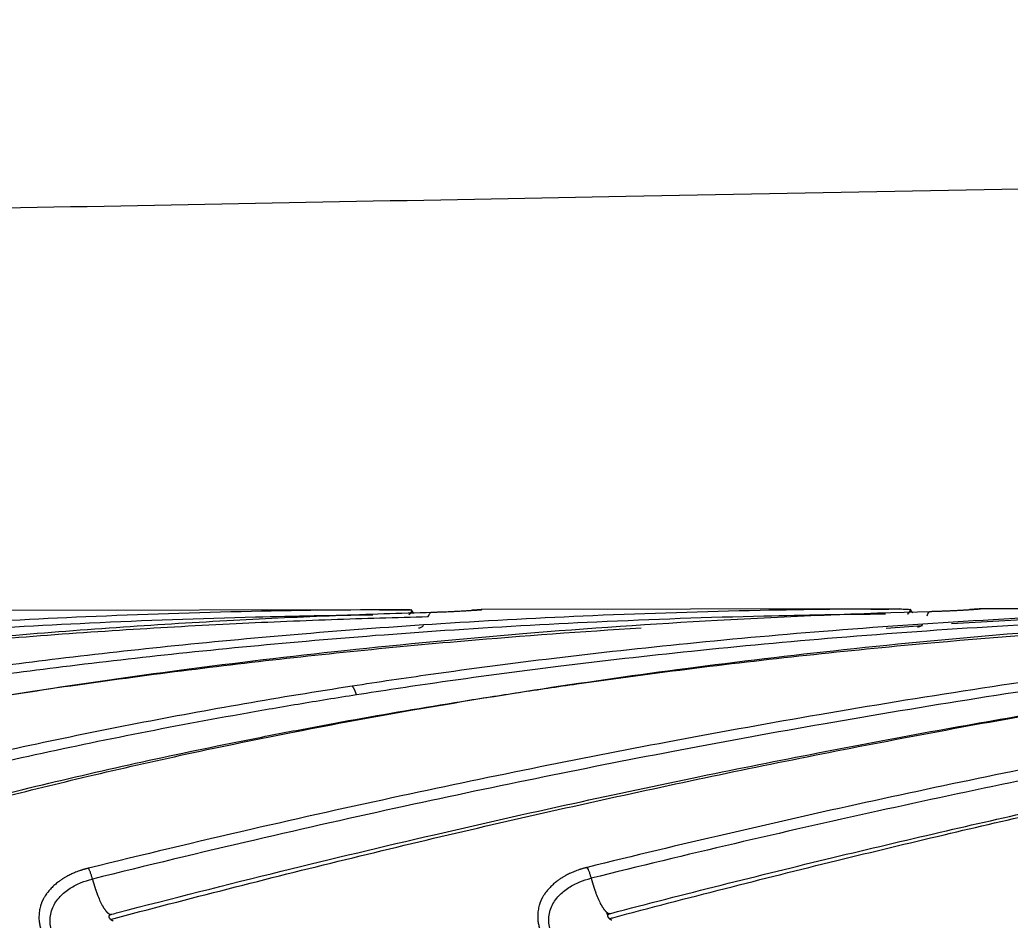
# Model space of a CAD drawing. Extents: x 16539 to 19738, y -91 to 2224.
# Drawn here: x 17720.16 to 17740.02, y 1941.59 to 1959.64 of the extents above; entities that cross this region are included whole.
import ezdxf

# ---------------------------------------------------------------- set-up
doc = ezdxf.new("R2010")
doc.units = 0
doc.header["$LTSCALE"] = 10
doc.header["$MEASUREMENT"] = 0
doc.header["$PDMODE"] = 3
doc.header["$PDSIZE"] = -10
doc.layers.get('0').update_dxf_attribs({"linetype": 'CONTINUOUS'})
doc.layers.get('DEFPOINTS').update_dxf_attribs({"linetype": 'CONTINUOUS'})
doc.layers.add('1', color=7, linetype='CONTINUOUS')
doc.styles.add('Daelim Dimension', font='NanumGothic.ttf')
doc.dimstyles.new('DEFAULT', dxfattribs={"dimscale": 2, "dimtxt": 2, "dimasz": 2, "dimexe": 0, "dimexo": 2, "dimgap": 1, "dimtad": 1, "dimdec": 1, "dimzin": 9, "dimdsep": 46, "dimtxsty": 'Daelim Dimension', "dimcen": 0.5, "dimclrd": 5, "dimclre": 5, "dimclrt": 256, "dimadec": 1, "dimazin": 0, "dimtfac": 1, "dimtdec": 1, "dimtix": 1, "dimtmove": 0, "dimatfit": 3, "dimfxl": 1, "dimtolj": 1, "dimtzin": 1, "dimlwd": 9, "dimlwe": 9, "dimarcsym": 0})

# ---------------------------------------------------------------- blocks, each defined once
blk = doc.blocks.new('*D22')
at = {"color": 5, "lineweight": 9, "ltscale": 0.5, "transparency": 16777216}
for p, q in [((17622.78, 2064.783), (18054.86, 2064.783)), ((18052.86, 1462.432), (18052.86, 2056.783)), ((17517.576, 1454.432), (18054.86, 1454.432))]:
    blk.add_line(p, q, dxfattribs=at)
at = {"color": 5, "ltscale": 0.5, "transparency": 16777216}
for points in [[(18051.527, 2056.783), (18054.193, 2056.783), (18052.86, 2064.783)], [(18051.527, 1462.432), (18054.193, 1462.432), (18052.86, 1454.432)]]:
    blk.add_solid(points, dxfattribs=at)
at = {"layer": 'DEFPOINTS', "color": 0, "ltscale": 0.5, "transparency": 16777216}
for p in [(17618.78, 2064.783), (18052.86, 2064.783), (17513.576, 1454.432)]:
    blk.add_point(p, dxfattribs=at)
at = {"color": 7, "ltscale": 0.5, "transparency": 16777216, "insert": (18039.973, 1759.608), "char_height": 20, "attachment_point": 5, "rotation": 90, "style": 'Daelim Dimension'}
blk.add_mtext('\\A1;610', dxfattribs=at)
blk = doc.blocks.new('*D27')
at = {"color": 5, "lineweight": 9, "ltscale": 0.5, "transparency": 16777216}
for p, q in [((17546.676, 2064.9), (17895.751, 2064.9)), ((17893.751, 1615.973), (17893.751, 2056.9)), ((17517.701, 1607.973), (17895.751, 1607.973))]:
    blk.add_line(p, q, dxfattribs=at)
at = {"color": 5, "ltscale": 0.5, "transparency": 16777216}
for points in [[(17892.418, 2056.9), (17895.085, 2056.9), (17893.751, 2064.9)], [(17892.418, 1615.973), (17895.085, 1615.973), (17893.751, 1607.973)]]:
    blk.add_solid(points, dxfattribs=at)
at = {"layer": 'DEFPOINTS', "color": 0, "ltscale": 0.5, "transparency": 16777216}
for p in [(17542.676, 2064.9), (17893.751, 2064.9), (17513.701, 1607.973)]:
    blk.add_point(p, dxfattribs=at)
at = {"color": 7, "ltscale": 0.5, "transparency": 16777216, "insert": (17880.979, 1836.436), "char_height": 20, "attachment_point": 5, "rotation": 90, "style": 'Daelim Dimension'}
blk.add_mtext('\\A1;457', dxfattribs=at)

msp = doc.modelspace()

# ---------------------------------------------------------------- linework, layer by layer
at = {"layer": '1', "color": 7, "linetype": 'Continuous', "lineweight": 18}
for p, q in [((17727.804, 1947.814), (17719.413, 1947.801)), ((17737.804, 1947.83), (17729.413, 1947.817)), ((17747.804, 1947.846), (17739.413, 1947.833))]:
    msp.add_line(p, q, dxfattribs=at)
for centre, major_axis, ratio, start_param, end_param in [((17728.155, 1948.203), (-0.011, 0.75), 0.350227, 3.105848, 3.498547), ((17738.155, 1948.219), (-0.011, 0.75), 0.350227, 3.105848, 3.498547), ((17721.813, 1942.435), (0.186, -0.727), 0.256177, 5.105774, 5.498474), ((17731.813, 1942.451), (0.186, -0.727), 0.256177, 5.105774, 5.498474)]:
    msp.add_ellipse(centre, major_axis=major_axis, ratio=ratio, start_param=start_param, end_param=end_param, dxfattribs=at)
for points, knots in [([(17623.617, 1954.064), (17623.836, 1954.068), (17626.13, 1954.111), (17630.46, 1954.193), (17636.797, 1954.312), (17645.208, 1954.47), (17656.423, 1954.681), (17669.132, 1954.92), (17680.59, 1955.135), (17690.283, 1955.317), (17700.402, 1955.507), (17710.85, 1955.704), (17721.531, 1955.904), (17732.563, 1956.111), (17744.161, 1956.329), (17755.571, 1956.544), (17766.626, 1956.751), (17777.104, 1956.948), (17787.538, 1957.144), (17797.639, 1957.334), (17806.593, 1957.502), (17814.313, 1957.648), (17820.763, 1957.769), (17825.69, 1957.862), (17829.104, 1957.927), (17831.074, 1957.964), (17831.55, 1957.973), (17831.546, 1957.973)], [0, 0, 0, 0, 0.003934, 0.041175, 0.074983, 0.107244, 0.171067, 0.235526, 0.272459, 0.309635, 0.347074, 0.384781, 0.422744, 0.461008, 0.501856, 0.546437, 0.58477, 0.625473, 0.66858, 0.71415, 0.762209, 0.804197, 0.84801, 0.89369, 0.929062, 0.965277, 1, 1, 1, 1]), ([(17704.064, 1945.009), (17704.607, 1945.123), (17705.821, 1945.37), (17707.663, 1945.712), (17709.572, 1946.036), (17711.437, 1946.324), (17713.358, 1946.592), (17715.419, 1946.848), (17717.629, 1947.089), (17719.924, 1947.301), (17722.206, 1947.475), (17724.391, 1947.608), (17726.455, 1947.704), (17727.783, 1947.749), (17728.43, 1947.766)], [0, 0, 0, 0, 0.067658, 0.151008, 0.228407, 0.303878, 0.381348, 0.465366, 0.557482, 0.653032, 0.747133, 0.837395, 0.920793, 1, 1, 1, 1]), ([(17704.074, 1942.38), (17704.494, 1942.518), (17705.648, 1942.885), (17707.637, 1943.47), (17710.076, 1944.118), (17712.623, 1944.723), (17715.177, 1945.263), (17717.765, 1945.751), (17720.505, 1946.206), (17723.494, 1946.633), (17726.771, 1947.024), (17730.353, 1947.362), (17734.273, 1947.631), (17737.003, 1947.744), (17738.43, 1947.782)], [0, 0, 0, 0, 0.037831, 0.103553, 0.177456, 0.254095, 0.328097, 0.401632, 0.480307, 0.566932, 0.661377, 0.764436, 0.876831, 1, 1, 1, 1]), ([(17712.593, 1941.894), (17712.617, 1941.903), (17713.032, 1942.048), (17713.875, 1942.334), (17715.162, 1942.748), (17716.566, 1943.173), (17718.096, 1943.607), (17719.763, 1944.048), (17721.581, 1944.494), (17723.566, 1944.942), (17725.737, 1945.388), (17728.117, 1945.827), (17730.729, 1946.255), (17733.606, 1946.662), (17736.782, 1947.04), (17740.304, 1947.374), (17744.224, 1947.645), (17746.978, 1947.759), (17748.43, 1947.798)], [0, 0, 0, 0, 0.002072, 0.035968, 0.072811, 0.112793, 0.156152, 0.203178, 0.254251, 0.309821, 0.370386, 0.436502, 0.508863, 0.588303, 0.675808, 0.772484, 0.880035, 1, 1, 1, 1]), ([(17727.988, 1947.815), (17726.927, 1947.814), (17724.758, 1947.791), (17721.589, 1947.687), (17718.571, 1947.524), (17715.835, 1947.321), (17714.072, 1947.157), (17713.219, 1947.069), (17713.193, 1947.066)], [0, 0, 0, 0, 0.214685, 0.43908, 0.641669, 0.826427, 0.99458, 1, 1, 1, 1]), ([(17737.804, 1947.83), (17736.87, 1947.829), (17734.817, 1947.806), (17731.75, 1947.71), (17728.69, 1947.548), (17725.896, 1947.342), (17723.341, 1947.105), (17721.013, 1946.846), (17719.009, 1946.588), (17717.783, 1946.411), (17717.256, 1946.332)], [0, 0, 0, 0, 0.135905, 0.298613, 0.446389, 0.581739, 0.706132, 0.819759, 0.92249, 1, 1, 1, 1]), ([(17747.988, 1947.846), (17747.476, 1947.846), (17745.858, 1947.837), (17743.087, 1947.778), (17739.755, 1947.63), (17736.558, 1947.414), (17733.623, 1947.151), (17730.936, 1946.855), (17728.697, 1946.562), (17727.35, 1946.363), (17726.826, 1946.282)], [0, 0, 0, 0, 0.072336, 0.228455, 0.391459, 0.543336, 0.68104, 0.807743, 0.925103, 1, 1, 1, 1]), ([(17727.935, 1947.814), (17727.94, 1947.814), (17727.946, 1947.814), (17727.956, 1947.814), (17727.96, 1947.814), (17727.969, 1947.814), (17727.974, 1947.814), (17727.981, 1947.814), (17727.985, 1947.814), (17727.988, 1947.815)], [0, 0, 0, 0, 0.25, 0.25, 0.5, 0.5, 0.75, 0.75, 1, 1, 1, 1]), ([(17727.988, 1947.815), (17727.989, 1947.815), (17727.992, 1947.814), (17727.995, 1947.814), (17727.998, 1947.814), (17728, 1947.813), (17728.003, 1947.813), (17728.005, 1947.812), (17728.007, 1947.811), (17728.009, 1947.81), (17728.011, 1947.809), (17728.012, 1947.808), (17728.014, 1947.806), (17728.015, 1947.805), (17728.015, 1947.803), (17728.016, 1947.802), (17728.017, 1947.8), (17728.017, 1947.798), (17728.017, 1947.796), (17728.017, 1947.793), (17728.016, 1947.791), (17728.016, 1947.788), (17728.015, 1947.785), (17728.012, 1947.779), (17728.009, 1947.773), (17728.005, 1947.766), (17728, 1947.759), (17727.996, 1947.752), (17727.992, 1947.747), (17727.989, 1947.743), (17727.986, 1947.738), (17727.983, 1947.734), (17727.979, 1947.73), (17727.975, 1947.725), (17727.971, 1947.721), (17727.966, 1947.716), (17727.962, 1947.713), (17727.96, 1947.712)], [0, 0, 0, 0, 0.021583, 0.043291, 0.065004, 0.086609, 0.108035, 0.129338, 0.150603, 0.171913, 0.19333, 0.214877, 0.236571, 0.258432, 0.280482, 0.302744, 0.325246, 0.348009, 0.371069, 0.394488, 0.418332, 0.442665, 0.467535, 0.525106, 0.580019, 0.632687, 0.683964, 0.733715, 0.7616, 0.789821, 0.818249, 0.846792, 0.875627, 0.905045, 0.935357, 0.966892, 1, 1, 1, 1]), ([(17728.43, 1947.766), (17728.435, 1947.766), (17728.446, 1947.767), (17728.463, 1947.767), (17728.481, 1947.768), (17728.5, 1947.768), (17728.52, 1947.769), (17728.542, 1947.77), (17728.564, 1947.77), (17728.587, 1947.771), (17728.638, 1947.773), (17728.704, 1947.775), (17728.776, 1947.778), (17728.826, 1947.781), (17728.863, 1947.782), (17728.893, 1947.784), (17728.917, 1947.785), (17728.935, 1947.786), (17728.956, 1947.787), (17728.99, 1947.789), (17729.043, 1947.792), (17729.096, 1947.795), (17729.143, 1947.798), (17729.178, 1947.8), (17729.21, 1947.802), (17729.24, 1947.804), (17729.268, 1947.806), (17729.293, 1947.807), (17729.316, 1947.809), (17729.332, 1947.81), (17729.344, 1947.811), (17729.352, 1947.811), (17729.362, 1947.812), (17729.372, 1947.813), (17729.383, 1947.814), (17729.394, 1947.815), (17729.404, 1947.815), (17729.412, 1947.816), (17729.418, 1947.816), (17729.422, 1947.817), (17729.425, 1947.817), (17729.424, 1947.817), (17729.419, 1947.816), (17729.406, 1947.815), (17729.389, 1947.814), (17729.375, 1947.813), (17729.367, 1947.813), (17729.357, 1947.812), (17729.345, 1947.811), (17729.331, 1947.81), (17729.309, 1947.809), (17729.281, 1947.807), (17729.246, 1947.804), (17729.222, 1947.803), (17729.21, 1947.802)], [0, 0, 0, 0, 0.006267, 0.013013, 0.020238, 0.027942, 0.036124, 0.044784, 0.053923, 0.063542, 0.07364, 0.118626, 0.149648, 0.170068, 0.187657, 0.202406, 0.214311, 0.223371, 0.229583, 0.246827, 0.276151, 0.31754, 0.341224, 0.364572, 0.387593, 0.410293, 0.431553, 0.452829, 0.474119, 0.495424, 0.502751, 0.512454, 0.524533, 0.538987, 0.555815, 0.575013, 0.596647, 0.617768, 0.638379, 0.658481, 0.687094, 0.715694, 0.744284, 0.786683, 0.829068, 0.838353, 0.849536, 0.862616, 0.877594, 0.894471, 0.913248, 0.946014, 0.974939, 1, 1, 1, 1]), ([(17738.014, 1947.822), (17738.014, 1947.821), (17738.015, 1947.82), (17738.016, 1947.818), (17738.016, 1947.816), (17738.017, 1947.814), (17738.017, 1947.812), (17738.016, 1947.809), (17738.016, 1947.806), (17738.015, 1947.804), (17738.014, 1947.801), (17738.013, 1947.798), (17738.012, 1947.794), (17738.01, 1947.791), (17738.008, 1947.787), (17738.006, 1947.784), (17738.003, 1947.779), (17737.998, 1947.772), (17737.993, 1947.764), (17737.987, 1947.756), (17737.982, 1947.749), (17737.976, 1947.743), (17737.97, 1947.737), (17737.964, 1947.732), (17737.96, 1947.729), (17737.958, 1947.727)], [0, 0, 0, 0, 0.031132, 0.06264, 0.094549, 0.126885, 0.15967, 0.192925, 0.226671, 0.260928, 0.295715, 0.331047, 0.366943, 0.403416, 0.440483, 0.478157, 0.51645, 0.594814, 0.667841, 0.735606, 0.798213, 0.85579, 0.908488, 0.956487, 1, 1, 1, 1]), ([(17737.96, 1947.727), (17737.962, 1947.729), (17737.965, 1947.732), (17737.969, 1947.736), (17737.974, 1947.74), (17737.978, 1947.745), (17737.982, 1947.75), (17737.986, 1947.754), (17737.989, 1947.759), (17737.993, 1947.764), (17737.996, 1947.768), (17738, 1947.773), (17738.003, 1947.778), (17738.006, 1947.783), (17738.009, 1947.789), (17738.012, 1947.795), (17738.015, 1947.801), (17738.016, 1947.806), (17738.017, 1947.811), (17738.017, 1947.815), (17738.016, 1947.818), (17738.015, 1947.821), (17738.014, 1947.822)], [0, 0, 0, 0, 0.038528, 0.077633, 0.117344, 0.157689, 0.198697, 0.240391, 0.282796, 0.325933, 0.369821, 0.414479, 0.459919, 0.506155, 0.57394, 0.639803, 0.703828, 0.766108, 0.826746, 0.885855, 0.943561, 1, 1, 1, 1]), ([(17738.43, 1947.782), (17738.435, 1947.782), (17738.446, 1947.783), (17738.463, 1947.783), (17738.481, 1947.784), (17738.501, 1947.784), (17738.521, 1947.785), (17738.542, 1947.785), (17738.564, 1947.786), (17738.587, 1947.787), (17738.639, 1947.789), (17738.705, 1947.791), (17738.777, 1947.794), (17738.827, 1947.797), (17738.864, 1947.798), (17738.894, 1947.8), (17738.918, 1947.801), (17738.936, 1947.802), (17738.957, 1947.803), (17738.991, 1947.805), (17739.044, 1947.808), (17739.097, 1947.811), (17739.144, 1947.814), (17739.179, 1947.816), (17739.211, 1947.818), (17739.241, 1947.82), (17739.269, 1947.822), (17739.294, 1947.823), (17739.316, 1947.825), (17739.333, 1947.826), (17739.344, 1947.827), (17739.353, 1947.827), (17739.362, 1947.828), (17739.373, 1947.829), (17739.384, 1947.83), (17739.394, 1947.83), (17739.404, 1947.831), (17739.412, 1947.832), (17739.418, 1947.832), (17739.422, 1947.833), (17739.425, 1947.833), (17739.424, 1947.833), (17739.419, 1947.832), (17739.406, 1947.831), (17739.389, 1947.83), (17739.375, 1947.829), (17739.367, 1947.829), (17739.357, 1947.828), (17739.345, 1947.827), (17739.33, 1947.826), (17739.309, 1947.824), (17739.28, 1947.822), (17739.245, 1947.82), (17739.221, 1947.819), (17739.21, 1947.818)], [0, 0, 0, 0, 0.006307, 0.013088, 0.020343, 0.028072, 0.036274, 0.04495, 0.0541, 0.063724, 0.073823, 0.119084, 0.149999, 0.170561, 0.188245, 0.203043, 0.214953, 0.22397, 0.230095, 0.247146, 0.276498, 0.318136, 0.341762, 0.365099, 0.388155, 0.410938, 0.432241, 0.453563, 0.474901, 0.496256, 0.503386, 0.512982, 0.525043, 0.539569, 0.556557, 0.576006, 0.597327, 0.618309, 0.638954, 0.659266, 0.687735, 0.716191, 0.744637, 0.786856, 0.829054, 0.838481, 0.849741, 0.862835, 0.877762, 0.894524, 0.913122, 0.946183, 0.975148, 1, 1, 1, 1]), ([(17738.841, 1947.537), (17739.474, 1947.578), (17740.107, 1947.615), (17741.539, 1947.689), (17742.338, 1947.724), (17744.735, 1947.809), (17746.335, 1947.84), (17747.935, 1947.846)], [0, 0, 0, 0, 0.209069, 0.209069, 0.472713, 0.472713, 1, 1, 1, 1]), ([(17704.063, 1945.041), (17704.578, 1945.146), (17705.764, 1945.381), (17707.578, 1945.71), (17709.488, 1946.025), (17711.354, 1946.305), (17713.277, 1946.565), (17715.338, 1946.812), (17717.549, 1947.043), (17719.844, 1947.246), (17722.127, 1947.411), (17724.312, 1947.535), (17726.377, 1947.623), (17727.704, 1947.662), (17728.351, 1947.677)], [0, 0, 0, 0, 0.064289, 0.14794, 0.225618, 0.301363, 0.379112, 0.463434, 0.555883, 0.651778, 0.746219, 0.836807, 0.920506, 1, 1, 1, 1]), ([(17727.237, 1947.706), (17726.453, 1947.699), (17724.56, 1947.665), (17721.668, 1947.561), (17718.651, 1947.387), (17715.915, 1947.174), (17714.154, 1947.005), (17713.301, 1946.914), (17713.274, 1946.911)], [0, 0, 0, 0, 0.168078, 0.40579, 0.620402, 0.816125, 0.994258, 1, 1, 1, 1]), ([(17737.518, 1947.725), (17736.705, 1947.718), (17734.774, 1947.687), (17731.829, 1947.584), (17728.77, 1947.411), (17725.977, 1947.196), (17723.423, 1946.95), (17721.096, 1946.684), (17719.093, 1946.42), (17717.867, 1946.239), (17717.341, 1946.158)], [0, 0, 0, 0, 0.120329, 0.28597, 0.436409, 0.574199, 0.700835, 0.81651, 0.921092, 1, 1, 1, 1]), ([(17753.747, 1947.747), (17753.267, 1947.724), (17752.078, 1947.658), (17750.111, 1947.517), (17747.761, 1947.306), (17745.161, 1947.025), (17742.302, 1946.663), (17739.28, 1946.223), (17736.262, 1945.73), (17733.369, 1945.209), (17730.574, 1944.665), (17727.732, 1944.072), (17724.714, 1943.399), (17722.623, 1942.9), (17721.538, 1942.633)], [0, 0, 0, 0, 0.045754, 0.113175, 0.186286, 0.267334, 0.357136, 0.453469, 0.548754, 0.637391, 0.721464, 0.807217, 0.899927, 1, 1, 1, 1]), ([(17753.85, 1947.624), (17753.367, 1947.598), (17752.174, 1947.527), (17750.203, 1947.377), (17747.85, 1947.157), (17745.248, 1946.867), (17742.387, 1946.495), (17739.363, 1946.046), (17736.343, 1945.544), (17733.449, 1945.016), (17730.654, 1944.465), (17727.811, 1943.866), (17724.792, 1943.186), (17722.702, 1942.684), (17721.617, 1942.415)], [0, 0, 0, 0, 0.045988, 0.113392, 0.186486, 0.267514, 0.357294, 0.453603, 0.548864, 0.63748, 0.721532, 0.807264, 0.899951, 1, 1, 1, 1]), ([(17747.507, 1947.74), (17747.181, 1947.738), (17745.75, 1947.721), (17743.166, 1947.657), (17739.835, 1947.497), (17736.639, 1947.27), (17733.705, 1946.998), (17731.019, 1946.692), (17728.781, 1946.393), (17727.435, 1946.19), (17726.911, 1946.107)], [0, 0, 0, 0, 0.047202, 0.207551, 0.374972, 0.530963, 0.672398, 0.802534, 0.923073, 1, 1, 1, 1]), ([(17704.073, 1942.471), (17705.264, 1942.854), (17706.5, 1943.219), (17709.048, 1943.912), (17710.36, 1944.239), (17712.376, 1944.699), (17713.056, 1944.848), (17714.43, 1945.133), (17715.123, 1945.271), (17716.522, 1945.535), (17717.227, 1945.662), (17718.65, 1945.904), (17719.369, 1946.02), (17720.819, 1946.241), (17721.552, 1946.346), (17723.029, 1946.546), (17723.774, 1946.64), (17726.023, 1946.906), (17727.542, 1947.061), (17730.251, 1947.293), (17731.434, 1947.379), (17732.621, 1947.452)], [0, 0, 0, 0, 0.14776, 0.14776, 0.295519, 0.295519, 0.369399, 0.369399, 0.443279, 0.443279, 0.517159, 0.517159, 0.591038, 0.591038, 0.664918, 0.664918, 0.738798, 0.738798, 0.886558, 0.886558, 1, 1, 1, 1]), ([(17712.335, 1941.906), (17712.943, 1942.118), (17713.565, 1942.325), (17714.833, 1942.73), (17715.479, 1942.927), (17717.454, 1943.505), (17718.817, 1943.869), (17720.919, 1944.382), (17721.629, 1944.547), (17723.067, 1944.866), (17723.794, 1945.02), (17724.896, 1945.241), (17725.266, 1945.313), (17726.007, 1945.454), (17726.38, 1945.523), (17727.502, 1945.726), (17728.257, 1945.855), (17729.402, 1946.039), (17729.785, 1946.099), (17730.556, 1946.216), (17730.943, 1946.273), (17732.111, 1946.44), (17732.897, 1946.545), (17735.273, 1946.841), (17736.882, 1947.013), (17739.85, 1947.278), (17741.205, 1947.381), (17742.565, 1947.464)], [0, 0, 0, 0, 0.073227, 0.073227, 0.146453, 0.146453, 0.292906, 0.292906, 0.366133, 0.366133, 0.439359, 0.439359, 0.475973, 0.475973, 0.512586, 0.512586, 0.585812, 0.585812, 0.622426, 0.622426, 0.659039, 0.659039, 0.732265, 0.732265, 0.878719, 0.878719, 1, 1, 1, 1]), ([(17721.981, 1941.606), (17723.551, 1942.023), (17725.122, 1942.424), (17728.261, 1943.191), (17729.829, 1943.557), (17732.963, 1944.254), (17734.528, 1944.585), (17737.654, 1945.208), (17739.214, 1945.5), (17740.771, 1945.771)], [0, 0, 0, 0, 0.25, 0.25, 0.5, 0.5, 0.75, 0.75, 1, 1, 1, 1]), ([(17722.009, 1941.712), (17722.048, 1941.722), (17723.179, 1942.017), (17725.333, 1942.563), (17728.376, 1943.289), (17731.174, 1943.92), (17733.739, 1944.464), (17736.128, 1944.942), (17738.413, 1945.373), (17739.921, 1945.639), (17740.676, 1945.767), (17740.687, 1945.769)], [0, 0, 0, 0, 0.006212, 0.181129, 0.344766, 0.493873, 0.629957, 0.756574, 0.878127, 0.998092, 1, 1, 1, 1]), ([(17731.981, 1941.622), (17732.003, 1941.628), (17732.777, 1941.833), (17734.298, 1942.229), (17736.512, 1942.783), (17738.652, 1943.297), (17740.692, 1943.767), (17742.189, 1944.098), (17743.01, 1944.274), (17743.184, 1944.311)], [0, 0, 0, 0, 0.006101, 0.206846, 0.40683, 0.598535, 0.779753, 0.953338, 1, 1, 1, 1]), ([(17732.008, 1941.727), (17732.746, 1941.92), (17734.232, 1942.301), (17736.433, 1942.842), (17738.572, 1943.348), (17740.612, 1943.809), (17742.109, 1944.133), (17742.93, 1944.306), (17743.103, 1944.343)], [0, 0, 0, 0, 0.199199, 0.401111, 0.594664, 0.777629, 0.952888, 1, 1, 1, 1]), ([(17721.538, 1942.633), (17721.533, 1942.632), (17721.522, 1942.629), (17721.505, 1942.625), (17721.487, 1942.62), (17721.468, 1942.615), (17721.448, 1942.609), (17721.427, 1942.603), (17721.405, 1942.596), (17721.382, 1942.588), (17721.33, 1942.57), (17721.264, 1942.544), (17721.193, 1942.513), (17721.143, 1942.488), (17721.106, 1942.469), (17721.076, 1942.452), (17721.052, 1942.438), (17721.034, 1942.427), (17721.013, 1942.414), (17720.979, 1942.392), (17720.926, 1942.353), (17720.873, 1942.309), (17720.826, 1942.266), (17720.791, 1942.231), (17720.758, 1942.195), (17720.726, 1942.157), (17720.697, 1942.119), (17720.672, 1942.084), (17720.655, 1942.056), (17720.643, 1942.035), (17720.636, 1942.023), (17720.631, 1942.014), (17720.627, 1942.006), (17720.622, 1941.995), (17720.616, 1941.984), (17720.61, 1941.971), (17720.604, 1941.957), (17720.599, 1941.943), (17720.593, 1941.927), (17720.587, 1941.91), (17720.581, 1941.892), (17720.572, 1941.862), (17720.562, 1941.821), (17720.553, 1941.77), (17720.547, 1941.717), (17720.544, 1941.664), (17720.545, 1941.61), (17720.55, 1941.547), (17720.562, 1941.476), (17720.58, 1941.417), (17720.594, 1941.378), (17720.602, 1941.357), (17720.612, 1941.333), (17720.624, 1941.305), (17720.638, 1941.274), (17720.66, 1941.233), (17720.688, 1941.185), (17720.723, 1941.134), (17720.757, 1941.09), (17720.793, 1941.049), (17720.83, 1941.01), (17720.87, 1940.972), (17720.905, 1940.942), (17720.933, 1940.919), (17720.955, 1940.901), (17720.98, 1940.882), (17721.008, 1940.861), (17721.039, 1940.839), (17721.074, 1940.815), (17721.121, 1940.784), (17721.178, 1940.751), (17721.238, 1940.719), (17721.285, 1940.697), (17721.319, 1940.681), (17721.346, 1940.67), (17721.371, 1940.661), (17721.397, 1940.651), (17721.424, 1940.641), (17721.452, 1940.632), (17721.482, 1940.623), (17721.513, 1940.614), (17721.534, 1940.608), (17721.545, 1940.605)], [0, 0, 0, 0, 0.004514, 0.009375, 0.014582, 0.020135, 0.026033, 0.032278, 0.038868, 0.045805, 0.053088, 0.085463, 0.107841, 0.122454, 0.135064, 0.145664, 0.154252, 0.160827, 0.165387, 0.177472, 0.198591, 0.228735, 0.245734, 0.262544, 0.279173, 0.295624, 0.314343, 0.329689, 0.341652, 0.350224, 0.355402, 0.357182, 0.361165, 0.365542, 0.370313, 0.375478, 0.381038, 0.386992, 0.393339, 0.400081, 0.407216, 0.414744, 0.435078, 0.455096, 0.474801, 0.495327, 0.515844, 0.536355, 0.566786, 0.597198, 0.603982, 0.612083, 0.621503, 0.632241, 0.644298, 0.657675, 0.681354, 0.70217, 0.72012, 0.73771, 0.755247, 0.77273, 0.79016, 0.798041, 0.80685, 0.816588, 0.827257, 0.838858, 0.851392, 0.86486, 0.889698, 0.909561, 0.92445, 0.934368, 0.941586, 0.949085, 0.956866, 0.964929, 0.973274, 0.981901, 0.990809, 1, 1, 1, 1]), ([(17731.538, 1942.649), (17731.533, 1942.647), (17731.522, 1942.645), (17731.505, 1942.641), (17731.487, 1942.636), (17731.468, 1942.631), (17731.448, 1942.625), (17731.427, 1942.618), (17731.405, 1942.611), (17731.382, 1942.604), (17731.33, 1942.586), (17731.264, 1942.56), (17731.193, 1942.528), (17731.143, 1942.504), (17731.106, 1942.485), (17731.076, 1942.468), (17731.052, 1942.454), (17731.034, 1942.443), (17731.013, 1942.43), (17730.979, 1942.408), (17730.926, 1942.369), (17730.873, 1942.325), (17730.826, 1942.282), (17730.791, 1942.246), (17730.758, 1942.211), (17730.726, 1942.173), (17730.697, 1942.135), (17730.672, 1942.1), (17730.655, 1942.072), (17730.643, 1942.051), (17730.636, 1942.039), (17730.631, 1942.03), (17730.627, 1942.022), (17730.622, 1942.011), (17730.616, 1942), (17730.61, 1941.987), (17730.604, 1941.973), (17730.598, 1941.959), (17730.593, 1941.943), (17730.587, 1941.926), (17730.581, 1941.908), (17730.572, 1941.878), (17730.562, 1941.837), (17730.553, 1941.786), (17730.547, 1941.733), (17730.544, 1941.68), (17730.545, 1941.626), (17730.55, 1941.563), (17730.562, 1941.492), (17730.58, 1941.433), (17730.594, 1941.394), (17730.602, 1941.373), (17730.612, 1941.348), (17730.624, 1941.321), (17730.638, 1941.29), (17730.659, 1941.249), (17730.688, 1941.201), (17730.722, 1941.15), (17730.757, 1941.106), (17730.793, 1941.065), (17730.83, 1941.026), (17730.87, 1940.988), (17730.905, 1940.958), (17730.933, 1940.935), (17730.955, 1940.917), (17730.98, 1940.898), (17731.008, 1940.877), (17731.039, 1940.854), (17731.074, 1940.831), (17731.121, 1940.8), (17731.178, 1940.767), (17731.238, 1940.735), (17731.285, 1940.713), (17731.319, 1940.697), (17731.346, 1940.686), (17731.371, 1940.676), (17731.396, 1940.667), (17731.424, 1940.657), (17731.452, 1940.648), (17731.482, 1940.639), (17731.513, 1940.629), (17731.534, 1940.624), (17731.545, 1940.621)], [0, 0, 0, 0, 0.004515, 0.009376, 0.014583, 0.020136, 0.026034, 0.032278, 0.038869, 0.045805, 0.053088, 0.085464, 0.107841, 0.122435, 0.135032, 0.145629, 0.154221, 0.160807, 0.165387, 0.177464, 0.198583, 0.228734, 0.245733, 0.262543, 0.279172, 0.295624, 0.314341, 0.329686, 0.341649, 0.350222, 0.3554, 0.357182, 0.361164, 0.365541, 0.370312, 0.375478, 0.381037, 0.386991, 0.393339, 0.40008, 0.407215, 0.414743, 0.435078, 0.455096, 0.4748, 0.495326, 0.515844, 0.536355, 0.566785, 0.597198, 0.603981, 0.612082, 0.621502, 0.63224, 0.644297, 0.657675, 0.681353, 0.702169, 0.720119, 0.737709, 0.755246, 0.772729, 0.790159, 0.798038, 0.806845, 0.816582, 0.827251, 0.838853, 0.851389, 0.86486, 0.889671, 0.909526, 0.924423, 0.934368, 0.94158, 0.949076, 0.956855, 0.964917, 0.973263, 0.981892, 0.990804, 1, 1, 1, 1]), ([(17721.813, 1941.887), (17721.815, 1941.884), (17721.818, 1941.878), (17721.823, 1941.87), (17721.828, 1941.861), (17721.832, 1941.853), (17721.837, 1941.845), (17721.842, 1941.837), (17721.847, 1941.83), (17721.852, 1941.822), (17721.857, 1941.815), (17721.862, 1941.808), (17721.867, 1941.801), (17721.871, 1941.794), (17721.876, 1941.788), (17721.881, 1941.782), (17721.886, 1941.776), (17721.891, 1941.77), (17721.895, 1941.764), (17721.9, 1941.759), (17721.905, 1941.754), (17721.909, 1941.749), (17721.914, 1941.745), (17721.92, 1941.739), (17721.928, 1941.732), (17721.937, 1941.725), (17721.946, 1941.72), (17721.955, 1941.715), (17721.963, 1941.711), (17721.972, 1941.709), (17721.98, 1941.707), (17721.987, 1941.707), (17721.995, 1941.707), (17722.002, 1941.709), (17722.006, 1941.711), (17722.008, 1941.711)], [0, 0, 0, 0, 0.022278, 0.044627, 0.067043, 0.089522, 0.112061, 0.134655, 0.157301, 0.179993, 0.202728, 0.225502, 0.24831, 0.271147, 0.294011, 0.316895, 0.339796, 0.36271, 0.385631, 0.408556, 0.431479, 0.454397, 0.477306, 0.500199, 0.548193, 0.595753, 0.64285, 0.689455, 0.735543, 0.781089, 0.826071, 0.87047, 0.914268, 0.957449, 1, 1, 1, 1]), ([(17731.813, 1941.903), (17731.815, 1941.9), (17731.818, 1941.894), (17731.823, 1941.886), (17731.828, 1941.877), (17731.832, 1941.869), (17731.837, 1941.861), (17731.842, 1941.853), (17731.847, 1941.845), (17731.852, 1941.838), (17731.857, 1941.831), (17731.862, 1941.824), (17731.867, 1941.817), (17731.871, 1941.81), (17731.876, 1941.804), (17731.881, 1941.798), (17731.886, 1941.792), (17731.891, 1941.786), (17731.895, 1941.78), (17731.9, 1941.775), (17731.905, 1941.77), (17731.909, 1941.765), (17731.914, 1941.761), (17731.92, 1941.755), (17731.928, 1941.748), (17731.937, 1941.741), (17731.946, 1941.735), (17731.955, 1941.731), (17731.963, 1941.727), (17731.972, 1941.725), (17731.98, 1941.723), (17731.987, 1941.723), (17731.995, 1941.723), (17732.002, 1941.725), (17732.006, 1941.726), (17732.008, 1941.727)], [0, 0, 0, 0, 0.022262, 0.044596, 0.067, 0.089468, 0.111998, 0.134585, 0.157224, 0.179912, 0.202645, 0.225418, 0.248227, 0.271067, 0.293934, 0.316825, 0.339733, 0.362656, 0.385588, 0.408525, 0.431462, 0.454396, 0.477321, 0.500233, 0.548223, 0.59578, 0.642874, 0.689476, 0.735561, 0.781104, 0.826083, 0.870479, 0.914274, 0.957452, 1, 1, 1, 1]), ([(17721.981, 1941.606), (17721.979, 1941.607), (17721.977, 1941.61), (17721.974, 1941.613), (17721.971, 1941.617), (17721.968, 1941.621), (17721.966, 1941.625), (17721.964, 1941.628), (17721.961, 1941.632), (17721.96, 1941.635), (17721.958, 1941.639), (17721.957, 1941.642), (17721.955, 1941.645), (17721.954, 1941.649), (17721.953, 1941.652), (17721.953, 1941.655), (17721.952, 1941.658), (17721.952, 1941.661), (17721.952, 1941.664), (17721.952, 1941.667), (17721.952, 1941.67), (17721.953, 1941.673), (17721.954, 1941.678), (17721.957, 1941.683), (17721.962, 1941.689), (17721.967, 1941.695), (17721.972, 1941.698), (17721.977, 1941.701), (17721.98, 1941.702), (17721.984, 1941.704), (17721.989, 1941.706), (17721.994, 1941.708), (17722, 1941.71), (17722.006, 1941.711), (17722.008, 1941.711)], [0, 0, 0, 0, 0.021832, 0.043767, 0.065683, 0.087461, 0.109033, 0.130459, 0.151828, 0.173222, 0.1947, 0.216286, 0.237997, 0.259852, 0.281874, 0.304088, 0.326521, 0.349195, 0.372148, 0.395442, 0.419142, 0.443314, 0.467999, 0.537053, 0.60354, 0.668752, 0.733554, 0.762724, 0.794574, 0.828962, 0.865908, 0.906024, 0.950276, 1, 1, 1, 1]), ([(17722.034, 1941.574), (17722.029, 1941.576), (17722.023, 1941.577), (17722.013, 1941.582), (17722.009, 1941.584), (17721.999, 1941.59), (17721.995, 1941.593), (17721.987, 1941.599), (17721.984, 1941.602), (17721.981, 1941.606)], [0, 0, 0, 0, 0.25, 0.25, 0.5, 0.5, 0.75, 0.75, 1, 1, 1, 1]), ([(17731.989, 1941.727), (17731.978, 1941.718), (17731.96, 1941.704), (17731.94, 1941.701), (17731.929, 1941.714), (17731.936, 1941.734), (17731.943, 1941.747)], [0, 0, 0, 0, 0.222521, 0.462515, 0.720545, 1, 1, 1, 1]), ([(17731.981, 1941.622), (17731.979, 1941.623), (17731.977, 1941.625), (17731.974, 1941.629), (17731.971, 1941.633), (17731.968, 1941.637), (17731.966, 1941.64), (17731.963, 1941.644), (17731.961, 1941.648), (17731.96, 1941.651), (17731.958, 1941.654), (17731.957, 1941.658), (17731.955, 1941.661), (17731.954, 1941.665), (17731.953, 1941.668), (17731.953, 1941.671), (17731.952, 1941.674), (17731.952, 1941.677), (17731.952, 1941.68), (17731.952, 1941.683), (17731.952, 1941.686), (17731.953, 1941.689), (17731.954, 1941.693), (17731.956, 1941.698), (17731.96, 1941.704), (17731.965, 1941.709), (17731.971, 1941.713), (17731.977, 1941.717), (17731.982, 1941.719), (17731.986, 1941.721), (17731.99, 1941.722), (17731.994, 1941.724), (17731.998, 1941.725), (17732.003, 1941.726), (17732.007, 1941.727), (17732.008, 1941.727)], [0, 0, 0, 0, 0.021859, 0.043818, 0.065752, 0.087545, 0.109125, 0.130555, 0.151924, 0.173311, 0.194779, 0.21635, 0.23804, 0.25987, 0.281862, 0.304042, 0.326434, 0.349064, 0.371968, 0.395208, 0.418849, 0.442955, 0.46757, 0.52764, 0.587251, 0.647203, 0.708837, 0.77156, 0.806976, 0.841066, 0.873977, 0.906087, 0.937682, 0.968954, 1, 1, 1, 1]), ([(17732.034, 1941.59), (17732.029, 1941.591), (17732.023, 1941.593), (17732.013, 1941.598), (17732.009, 1941.6), (17731.999, 1941.606), (17731.995, 1941.608), (17731.987, 1941.615), (17731.984, 1941.618), (17731.981, 1941.622)], [0, 0, 0, 0, 0.25, 0.25, 0.5, 0.5, 0.75, 0.75, 1, 1, 1, 1])]:
    msp.add_open_spline(points, degree=3, knots=knots, dxfattribs=at)
for points in [[(17727.371, 1947.811), (17727.559, 1947.813), (17727.747, 1947.814), (17727.935, 1947.814)], [(17728.062, 1947.74), (17728.042, 1947.765), (17728.023, 1947.792), (17728.005, 1947.82)], [(17737.224, 1947.828), (17737.417, 1947.829), (17737.611, 1947.83), (17737.804, 1947.83)], [(17737.804, 1947.83), (17737.828, 1947.83), (17737.875, 1947.83), (17737.945, 1947.827), (17737.991, 1947.823), (17738.014, 1947.822)], [(17738.067, 1947.75), (17738.047, 1947.775), (17738.028, 1947.8), (17738.01, 1947.828)], [(17737.533, 1947.446), (17737.774, 1947.464), (17738.015, 1947.481), (17738.257, 1947.498)]]:
    msp.add_open_spline(points, degree=3, dxfattribs=at)
at = {"layer": '1', "color": 7, "linetype": 'Continuous', "lineweight": 13}
for points, knots in [([(17728.351, 1947.677), (17728.356, 1947.692), (17728.361, 1947.706), (17728.373, 1947.729), (17728.38, 1947.739), (17728.394, 1947.755), (17728.401, 1947.76), (17728.415, 1947.767), (17728.423, 1947.768), (17728.43, 1947.766)], [0, 0, 0, 0, 0.25, 0.25, 0.5, 0.5, 0.75, 0.75, 1, 1, 1, 1]), ([(17738.351, 1947.693), (17738.356, 1947.708), (17738.361, 1947.722), (17738.373, 1947.745), (17738.38, 1947.755), (17738.394, 1947.771), (17738.401, 1947.776), (17738.415, 1947.783), (17738.423, 1947.784), (17738.43, 1947.782)], [0, 0, 0, 0, 0.25, 0.25, 0.5, 0.5, 0.75, 0.75, 1, 1, 1, 1]), ([(17753.755, 1946.86), (17752.837, 1946.744), (17751.918, 1946.619), (17750.077, 1946.354), (17749.155, 1946.213), (17746.386, 1945.768), (17744.535, 1945.442), (17740.829, 1944.735), (17738.972, 1944.354), (17735.257, 1943.54), (17733.398, 1943.107), (17731.538, 1942.649)], [0, 0, 0, 0, 0.125, 0.125, 0.25, 0.25, 0.5, 0.5, 0.75, 0.75, 1, 1, 1, 1]), ([(17753.858, 1946.7), (17753.424, 1946.644), (17752.987, 1946.585), (17752.11, 1946.464), (17751.67, 1946.401), (17750.341, 1946.206), (17749.446, 1946.068), (17747.64, 1945.776), (17746.729, 1945.621), (17745.349, 1945.377), (17744.887, 1945.293), (17743.96, 1945.122), (17743.494, 1945.034), (17742.092, 1944.765), (17741.15, 1944.578), (17739.258, 1944.187), (17736.406, 1943.579), (17733.53, 1942.905), (17731.617, 1942.431)], [0, 0, 0, 0, 0.0625, 0.0625, 0.125, 0.125, 0.25, 0.25, 0.375, 0.375, 0.4375, 0.4375, 0.5, 0.5, 0.625, 0.625, 0.75, 1, 1, 1, 1]), ([(17726.826, 1946.282), (17725.383, 1946.059), (17723.945, 1945.81), (17721.078, 1945.254), (17719.649, 1944.946), (17717.517, 1944.436), (17716.808, 1944.257), (17715.395, 1943.882), (17714.69, 1943.685), (17713.286, 1943.272), (17712.586, 1943.056), (17711.194, 1942.603), (17710.5, 1942.365), (17709.811, 1942.116)], [0, 0, 0, 0, 0.25, 0.25, 0.5, 0.5, 0.625, 0.625, 0.75, 0.75, 0.875, 0.875, 1, 1, 1, 1]), ([(17726.911, 1946.107), (17726.518, 1946.046), (17726.128, 1945.982), (17725.351, 1945.852), (17724.964, 1945.785), (17723.808, 1945.579), (17723.045, 1945.435), (17720.783, 1944.983), (17719.31, 1944.654), (17716.455, 1943.948), (17715.071, 1943.57), (17712.412, 1942.769), (17711.135, 1942.346), (17709.918, 1941.904)], [0, 0, 0, 0, 0.0625, 0.0625, 0.125, 0.125, 0.25, 0.25, 0.5, 0.5, 0.75, 0.75, 1, 1, 1, 1]), ([(17721.617, 1942.415), (17721.612, 1942.435), (17721.607, 1942.456), (17721.595, 1942.496), (17721.588, 1942.516), (17721.575, 1942.555), (17721.567, 1942.572), (17721.553, 1942.605), (17721.545, 1942.62), (17721.538, 1942.633)], [0, 0, 0, 0, 0.25, 0.25, 0.5, 0.5, 0.75, 0.75, 1, 1, 1, 1]), ([(17731.617, 1942.431), (17731.612, 1942.451), (17731.607, 1942.472), (17731.595, 1942.512), (17731.588, 1942.532), (17731.575, 1942.57), (17731.567, 1942.588), (17731.553, 1942.621), (17731.545, 1942.636), (17731.538, 1942.649)], [0, 0, 0, 0, 0.25, 0.25, 0.5, 0.5, 0.75, 0.75, 1, 1, 1, 1]), ([(17721.622, 1940.698), (17721.597, 1940.705), (17721.5, 1940.734), (17721.332, 1940.803), (17721.129, 1940.926), (17720.943, 1941.099), (17720.804, 1941.321), (17720.748, 1941.58), (17720.802, 1941.841), (17720.95, 1942.063), (17721.154, 1942.23), (17721.377, 1942.344), (17721.537, 1942.395), (17721.615, 1942.414), (17721.617, 1942.415)], [0, 0, 0, 0, 0.02588, 0.098929, 0.181135, 0.27423, 0.380618, 0.497998, 0.618769, 0.732769, 0.83255, 0.920557, 0.998632, 1, 1, 1, 1]), ([(17721.617, 1942.415), (17721.618, 1942.41), (17721.621, 1942.401), (17721.624, 1942.388), (17721.628, 1942.375), (17721.632, 1942.362), (17721.635, 1942.349), (17721.639, 1942.336), (17721.643, 1942.323), (17721.647, 1942.31), (17721.65, 1942.298), (17721.654, 1942.285), (17721.658, 1942.273), (17721.662, 1942.261), (17721.666, 1942.249), (17721.669, 1942.238), (17721.673, 1942.226), (17721.677, 1942.215), (17721.68, 1942.204), (17721.684, 1942.193), (17721.688, 1942.182), (17721.691, 1942.171), (17721.695, 1942.161), (17721.699, 1942.151), (17721.702, 1942.141), (17721.706, 1942.131), (17721.709, 1942.122), (17721.711, 1942.116), (17721.712, 1942.112)], [0, 0, 0, 0, 0.042884, 0.085535, 0.127937, 0.170072, 0.211926, 0.253481, 0.294721, 0.335633, 0.376199, 0.416406, 0.456238, 0.495682, 0.534723, 0.573348, 0.611544, 0.649299, 0.686598, 0.723432, 0.759787, 0.795653, 0.831019, 0.865875, 0.90021, 0.934015, 0.967282, 1, 1, 1, 1]), ([(17731.622, 1940.714), (17731.597, 1940.721), (17731.5, 1940.75), (17731.332, 1940.818), (17731.129, 1940.942), (17730.943, 1941.114), (17730.804, 1941.337), (17730.748, 1941.596), (17730.802, 1941.856), (17730.95, 1942.079), (17731.154, 1942.246), (17731.377, 1942.359), (17731.537, 1942.411), (17731.615, 1942.43), (17731.617, 1942.431)], [0, 0, 0, 0, 0.02588, 0.098929, 0.181135, 0.27423, 0.380618, 0.497998, 0.618769, 0.732769, 0.83255, 0.920557, 0.998632, 1, 1, 1, 1]), ([(17731.617, 1942.431), (17731.618, 1942.426), (17731.621, 1942.417), (17731.624, 1942.404), (17731.628, 1942.391), (17731.632, 1942.378), (17731.635, 1942.365), (17731.639, 1942.352), (17731.643, 1942.339), (17731.647, 1942.326), (17731.65, 1942.314), (17731.654, 1942.301), (17731.658, 1942.289), (17731.662, 1942.277), (17731.666, 1942.265), (17731.669, 1942.253), (17731.673, 1942.242), (17731.677, 1942.231), (17731.68, 1942.219), (17731.684, 1942.208), (17731.688, 1942.198), (17731.691, 1942.187), (17731.695, 1942.177), (17731.699, 1942.167), (17731.702, 1942.157), (17731.706, 1942.147), (17731.709, 1942.138), (17731.711, 1942.131), (17731.712, 1942.128)], [0, 0, 0, 0, 0.042899, 0.085564, 0.127979, 0.170126, 0.21199, 0.253555, 0.294804, 0.335723, 0.376295, 0.416507, 0.456343, 0.495789, 0.534831, 0.573457, 0.611651, 0.649403, 0.686698, 0.723526, 0.759874, 0.795732, 0.831089, 0.865933, 0.900256, 0.934047, 0.967298, 1, 1, 1, 1])]:
    msp.add_open_spline(points, degree=3, knots=knots, dxfattribs=at)
msp.add_rational_spline([(17726.911, 1946.107), (17726.889, 1946.189), (17726.859, 1946.251), (17726.826, 1946.282)], [1.0473264175, 0.984218703952, 0.984224528037, 1.04734388976], degree=3, dxfattribs=at)

# ---------------------------------------------------------------- dimensions: what is measured, and where the dimension line sits
at = {"color": 5, "ltscale": 0.5}
for base, p1, p2, picture, middle in [((18052.86, 2064.783), (17513.576, 1454.432), (17618.78, 2064.783), '*D22', (18039.973, 1759.608)), ((17893.751, 2064.9), (17513.701, 1607.973), (17542.676, 2064.9), '*D27', (17880.979, 1836.436))]:
    dim = msp.add_linear_dim(base=base, p1=p1, p2=p2, angle=90, dimstyle='DEFAULT', override={"dimtxt": 10, "dimasz": 4, "dimexe": 1, "dimdec": 0, "dimclrt": 7}, dxfattribs=at)
    dim.commit()
    dim.dimension.update_dxf_attribs({"geometry": picture, "text_midpoint": middle})

doc.saveas('drawing.dxf')
